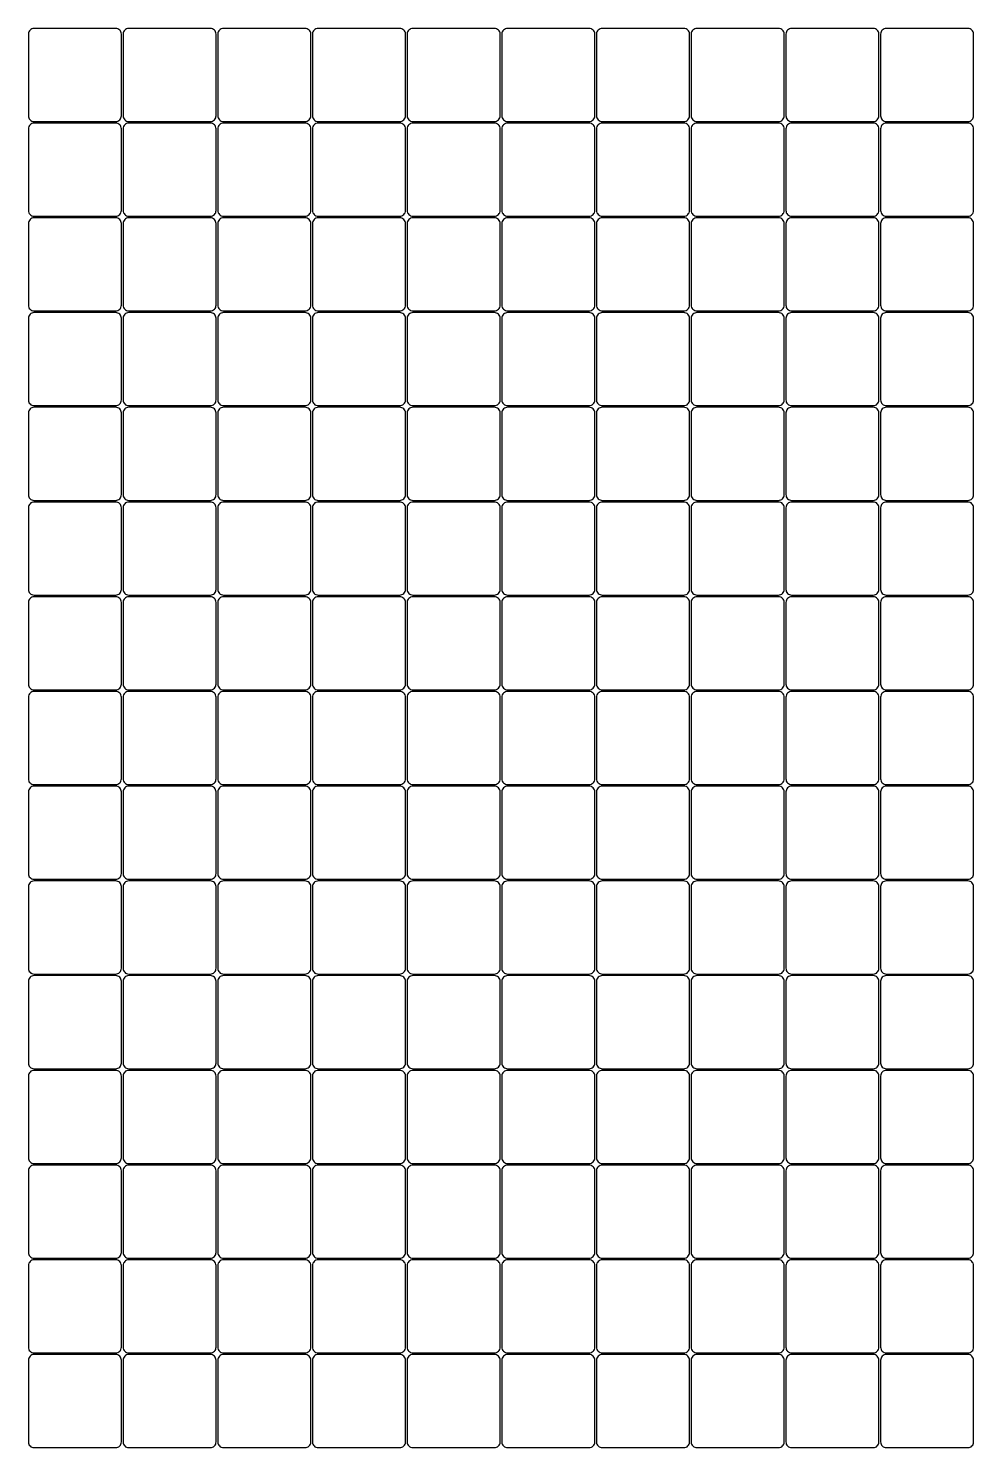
# Model space of a CAD drawing. Header units: inches. Extents: x 0.6 to 23.4, y -35.2 to -0.8.
import ezdxf

# ---------------------------------------------------------------- set-up
doc = ezdxf.new("R2010")
doc.units = ezdxf.units.IN

msp = doc.modelspace()

# ---------------------------------------------------------------- linework, layer by layer
for points in [[(2.682, -3.097, 0.414214), (2.82, -2.959), (2.82, -0.984, 0.414214), (2.682, -0.847), (0.708, -0.847, 0.414214), (0.57, -0.984), (0.57, -2.959, 0.414214), (0.708, -3.097)], [(4.972, -3.097, 0.414214), (5.11, -2.959), (5.11, -0.984, 0.414214), (4.972, -0.847), (2.998, -0.847, 0.414214), (2.86, -0.984), (2.86, -2.959, 0.414214), (2.998, -3.097)], [(7.262, -3.097, 0.414214), (7.4, -2.959), (7.4, -0.984, 0.414214), (7.262, -0.847), (5.288, -0.847, 0.414214), (5.15, -0.984), (5.15, -2.959, 0.414214), (5.288, -3.097)], [(9.552, -3.097, 0.414214), (9.69, -2.959), (9.69, -0.984, 0.414214), (9.552, -0.847), (7.578, -0.847, 0.414214), (7.44, -0.984), (7.44, -2.959, 0.414214), (7.578, -3.097)], [(11.842, -3.097, 0.414214), (11.98, -2.959), (11.98, -0.984, 0.414214), (11.842, -0.847), (9.868, -0.847, 0.414214), (9.73, -0.984), (9.73, -2.959, 0.414214), (9.868, -3.097)], [(14.132, -3.097, 0.414214), (14.27, -2.959), (14.27, -0.984, 0.414214), (14.132, -0.847), (12.158, -0.847, 0.414214), (12.02, -0.984), (12.02, -2.959, 0.414214), (12.158, -3.097)], [(16.422, -3.097, 0.414214), (16.56, -2.959), (16.56, -0.984, 0.414214), (16.422, -0.847), (14.448, -0.847, 0.414214), (14.31, -0.984), (14.31, -2.959, 0.414214), (14.448, -3.097)], [(18.712, -3.097, 0.414214), (18.85, -2.959), (18.85, -0.984, 0.414214), (18.712, -0.847), (16.738, -0.847, 0.414214), (16.6, -0.984), (16.6, -2.959, 0.414214), (16.738, -3.097)], [(21.002, -3.097, 0.414214), (21.14, -2.959), (21.14, -0.984, 0.414214), (21.002, -0.847), (19.028, -0.847, 0.414214), (18.89, -0.984), (18.89, -2.959, 0.414214), (19.028, -3.097)], [(23.292, -3.097, 0.414214), (23.43, -2.959), (23.43, -0.984, 0.414214), (23.292, -0.847), (21.318, -0.847, 0.414214), (21.18, -0.984), (21.18, -2.959, 0.414214), (21.318, -3.097)], [(2.682, -5.387, 0.414214), (2.82, -5.249), (2.82, -3.274, 0.414214), (2.682, -3.137), (0.708, -3.137, 0.414214), (0.57, -3.274), (0.57, -5.249, 0.414214), (0.708, -5.387)], [(4.972, -5.387, 0.414214), (5.11, -5.249), (5.11, -3.274, 0.414214), (4.972, -3.137), (2.998, -3.137, 0.414214), (2.86, -3.274), (2.86, -5.249, 0.414214), (2.998, -5.387)], [(7.262, -5.387, 0.414214), (7.4, -5.249), (7.4, -3.274, 0.414214), (7.262, -3.137), (5.288, -3.137, 0.414214), (5.15, -3.274), (5.15, -5.249, 0.414214), (5.288, -5.387)], [(9.552, -5.387, 0.414214), (9.69, -5.249), (9.69, -3.274, 0.414214), (9.552, -3.137), (7.578, -3.137, 0.414214), (7.44, -3.274), (7.44, -5.249, 0.414214), (7.578, -5.387)], [(11.842, -5.387, 0.414214), (11.98, -5.249), (11.98, -3.274, 0.414214), (11.842, -3.137), (9.868, -3.137, 0.414214), (9.73, -3.274), (9.73, -5.249, 0.414214), (9.868, -5.387)], [(14.132, -5.387, 0.414214), (14.27, -5.249), (14.27, -3.274, 0.414214), (14.132, -3.137), (12.158, -3.137, 0.414214), (12.02, -3.274), (12.02, -5.249, 0.414214), (12.158, -5.387)], [(16.422, -5.387, 0.414214), (16.56, -5.249), (16.56, -3.274, 0.414214), (16.422, -3.137), (14.448, -3.137, 0.414214), (14.31, -3.274), (14.31, -5.249, 0.414214), (14.448, -5.387)], [(18.712, -5.387, 0.414214), (18.85, -5.249), (18.85, -3.274, 0.414214), (18.712, -3.137), (16.738, -3.137, 0.414214), (16.6, -3.274), (16.6, -5.249, 0.414214), (16.738, -5.387)], [(21.002, -5.387, 0.414214), (21.14, -5.249), (21.14, -3.274, 0.414214), (21.002, -3.137), (19.028, -3.137, 0.414214), (18.89, -3.274), (18.89, -5.249, 0.414214), (19.028, -5.387)], [(23.292, -5.387, 0.414214), (23.43, -5.249), (23.43, -3.274, 0.414214), (23.292, -3.137), (21.318, -3.137, 0.414214), (21.18, -3.274), (21.18, -5.249, 0.414214), (21.318, -5.387)], [(2.682, -7.677, 0.414214), (2.82, -7.539), (2.82, -5.564, 0.414214), (2.682, -5.427), (0.708, -5.427, 0.414214), (0.57, -5.564), (0.57, -7.539, 0.414214), (0.708, -7.677)], [(4.972, -7.677, 0.414214), (5.11, -7.539), (5.11, -5.564, 0.414214), (4.972, -5.427), (2.998, -5.427, 0.414214), (2.86, -5.564), (2.86, -7.539, 0.414214), (2.998, -7.677)], [(7.262, -7.677, 0.414214), (7.4, -7.539), (7.4, -5.564, 0.414214), (7.262, -5.427), (5.288, -5.427, 0.414214), (5.15, -5.564), (5.15, -7.539, 0.414214), (5.288, -7.677)], [(9.552, -7.677, 0.414214), (9.69, -7.539), (9.69, -5.564, 0.414214), (9.552, -5.427), (7.578, -5.427, 0.414214), (7.44, -5.564), (7.44, -7.539, 0.414214), (7.578, -7.677)], [(11.842, -7.677, 0.414214), (11.98, -7.539), (11.98, -5.564, 0.414214), (11.842, -5.427), (9.868, -5.427, 0.414214), (9.73, -5.564), (9.73, -7.539, 0.414214), (9.868, -7.677)], [(14.132, -7.677, 0.414214), (14.27, -7.539), (14.27, -5.564, 0.414214), (14.132, -5.427), (12.158, -5.427, 0.414214), (12.02, -5.564), (12.02, -7.539, 0.414214), (12.158, -7.677)], [(16.422, -7.677, 0.414214), (16.56, -7.539), (16.56, -5.564, 0.414214), (16.422, -5.427), (14.448, -5.427, 0.414214), (14.31, -5.564), (14.31, -7.539, 0.414214), (14.448, -7.677)], [(18.712, -7.677, 0.414214), (18.85, -7.539), (18.85, -5.564, 0.414214), (18.712, -5.427), (16.738, -5.427, 0.414214), (16.6, -5.564), (16.6, -7.539, 0.414214), (16.738, -7.677)], [(21.002, -7.677, 0.414214), (21.14, -7.539), (21.14, -5.564, 0.414214), (21.002, -5.427), (19.028, -5.427, 0.414214), (18.89, -5.564), (18.89, -7.539, 0.414214), (19.028, -7.677)], [(23.292, -7.677, 0.414214), (23.43, -7.539), (23.43, -5.564, 0.414214), (23.292, -5.427), (21.318, -5.427, 0.414214), (21.18, -5.564), (21.18, -7.539, 0.414214), (21.318, -7.677)], [(2.682, -9.967, 0.414214), (2.82, -9.829), (2.82, -7.854, 0.414214), (2.682, -7.717), (0.708, -7.717, 0.414214), (0.57, -7.854), (0.57, -9.829, 0.414214), (0.708, -9.967)], [(4.972, -9.967, 0.414214), (5.11, -9.829), (5.11, -7.854, 0.414214), (4.972, -7.717), (2.998, -7.717, 0.414214), (2.86, -7.854), (2.86, -9.829, 0.414214), (2.998, -9.967)], [(7.262, -9.967, 0.414214), (7.4, -9.829), (7.4, -7.854, 0.414214), (7.262, -7.717), (5.288, -7.717, 0.414214), (5.15, -7.854), (5.15, -9.829, 0.414214), (5.288, -9.967)], [(9.552, -9.967, 0.414214), (9.69, -9.829), (9.69, -7.854, 0.414214), (9.552, -7.717), (7.578, -7.717, 0.414214), (7.44, -7.854), (7.44, -9.829, 0.414214), (7.578, -9.967)], [(11.842, -9.967, 0.414214), (11.98, -9.829), (11.98, -7.854, 0.414214), (11.842, -7.717), (9.868, -7.717, 0.414214), (9.73, -7.854), (9.73, -9.829, 0.414214), (9.868, -9.967)], [(14.132, -9.967, 0.414214), (14.27, -9.829), (14.27, -7.854, 0.414214), (14.132, -7.717), (12.158, -7.717, 0.414214), (12.02, -7.854), (12.02, -9.829, 0.414214), (12.158, -9.967)], [(16.422, -9.967, 0.414214), (16.56, -9.829), (16.56, -7.854, 0.414214), (16.422, -7.717), (14.448, -7.717, 0.414214), (14.31, -7.854), (14.31, -9.829, 0.414214), (14.448, -9.967)], [(18.712, -9.967, 0.414214), (18.85, -9.829), (18.85, -7.854, 0.414214), (18.712, -7.717), (16.738, -7.717, 0.414214), (16.6, -7.854), (16.6, -9.829, 0.414214), (16.738, -9.967)], [(21.002, -9.967, 0.414214), (21.14, -9.829), (21.14, -7.854, 0.414214), (21.002, -7.717), (19.028, -7.717, 0.414214), (18.89, -7.854), (18.89, -9.829, 0.414214), (19.028, -9.967)], [(23.292, -9.967, 0.414214), (23.43, -9.829), (23.43, -7.854, 0.414214), (23.292, -7.717), (21.318, -7.717, 0.414214), (21.18, -7.854), (21.18, -9.829, 0.414214), (21.318, -9.967)], [(2.682, -12.257, 0.414214), (2.82, -12.119), (2.82, -10.144, 0.414214), (2.682, -10.007), (0.708, -10.007, 0.414214), (0.57, -10.144), (0.57, -12.119, 0.414214), (0.708, -12.257)], [(4.972, -12.257, 0.414214), (5.11, -12.119), (5.11, -10.144, 0.414214), (4.972, -10.007), (2.998, -10.007, 0.414214), (2.86, -10.144), (2.86, -12.119, 0.414214), (2.998, -12.257)], [(7.262, -12.257, 0.414214), (7.4, -12.119), (7.4, -10.144, 0.414214), (7.262, -10.007), (5.288, -10.007, 0.414214), (5.15, -10.144), (5.15, -12.119, 0.414214), (5.288, -12.257)], [(9.552, -12.257, 0.414214), (9.69, -12.119), (9.69, -10.144, 0.414214), (9.552, -10.007), (7.578, -10.007, 0.414214), (7.44, -10.144), (7.44, -12.119, 0.414214), (7.578, -12.257)], [(11.842, -12.257, 0.414214), (11.98, -12.119), (11.98, -10.144, 0.414214), (11.842, -10.007), (9.868, -10.007, 0.414214), (9.73, -10.144), (9.73, -12.119, 0.414214), (9.868, -12.257)], [(14.132, -12.257, 0.414214), (14.27, -12.119), (14.27, -10.144, 0.414214), (14.132, -10.007), (12.158, -10.007, 0.414214), (12.02, -10.144), (12.02, -12.119, 0.414214), (12.158, -12.257)], [(16.422, -12.257, 0.414214), (16.56, -12.119), (16.56, -10.144, 0.414214), (16.422, -10.007), (14.448, -10.007, 0.414214), (14.31, -10.144), (14.31, -12.119, 0.414214), (14.448, -12.257)], [(18.712, -12.257, 0.414214), (18.85, -12.119), (18.85, -10.144, 0.414214), (18.712, -10.007), (16.738, -10.007, 0.414214), (16.6, -10.144), (16.6, -12.119, 0.414214), (16.738, -12.257)], [(21.002, -12.257, 0.414214), (21.14, -12.119), (21.14, -10.144, 0.414214), (21.002, -10.007), (19.028, -10.007, 0.414214), (18.89, -10.144), (18.89, -12.119, 0.414214), (19.028, -12.257)], [(23.292, -12.257, 0.414214), (23.43, -12.119), (23.43, -10.144, 0.414214), (23.292, -10.007), (21.318, -10.007, 0.414214), (21.18, -10.144), (21.18, -12.119, 0.414214), (21.318, -12.257)], [(2.682, -14.547, 0.414214), (2.82, -14.409), (2.82, -12.434, 0.414214), (2.682, -12.297), (0.708, -12.297, 0.414214), (0.57, -12.434), (0.57, -14.409, 0.414214), (0.708, -14.547)], [(4.972, -14.547, 0.414214), (5.11, -14.409), (5.11, -12.434, 0.414214), (4.972, -12.297), (2.998, -12.297, 0.414214), (2.86, -12.434), (2.86, -14.409, 0.414214), (2.998, -14.547)], [(7.262, -14.547, 0.414214), (7.4, -14.409), (7.4, -12.434, 0.414214), (7.262, -12.297), (5.288, -12.297, 0.414214), (5.15, -12.434), (5.15, -14.409, 0.414214), (5.288, -14.547)], [(9.552, -14.547, 0.414214), (9.69, -14.409), (9.69, -12.434, 0.414214), (9.552, -12.297), (7.578, -12.297, 0.414214), (7.44, -12.434), (7.44, -14.409, 0.414214), (7.578, -14.547)], [(11.842, -14.547, 0.414214), (11.98, -14.409), (11.98, -12.434, 0.414214), (11.842, -12.297), (9.868, -12.297, 0.414214), (9.73, -12.434), (9.73, -14.409, 0.414214), (9.868, -14.547)], [(14.132, -14.547, 0.414214), (14.27, -14.409), (14.27, -12.434, 0.414214), (14.132, -12.297), (12.158, -12.297, 0.414214), (12.02, -12.434), (12.02, -14.409, 0.414214), (12.158, -14.547)], [(16.422, -14.547, 0.414214), (16.56, -14.409), (16.56, -12.434, 0.414214), (16.422, -12.297), (14.448, -12.297, 0.414214), (14.31, -12.434), (14.31, -14.409, 0.414214), (14.448, -14.547)], [(18.712, -14.547, 0.414214), (18.85, -14.409), (18.85, -12.434, 0.414214), (18.712, -12.297), (16.738, -12.297, 0.414214), (16.6, -12.434), (16.6, -14.409, 0.414214), (16.738, -14.547)], [(21.002, -14.547, 0.414214), (21.14, -14.409), (21.14, -12.434, 0.414214), (21.002, -12.297), (19.028, -12.297, 0.414214), (18.89, -12.434), (18.89, -14.409, 0.414214), (19.028, -14.547)], [(23.292, -14.547, 0.414214), (23.43, -14.409), (23.43, -12.434, 0.414214), (23.292, -12.297), (21.318, -12.297, 0.414214), (21.18, -12.434), (21.18, -14.409, 0.414214), (21.318, -14.547)], [(2.682, -16.837, 0.414214), (2.82, -16.699), (2.82, -14.724, 0.414214), (2.682, -14.587), (0.708, -14.587, 0.414214), (0.57, -14.724), (0.57, -16.699, 0.414214), (0.708, -16.837)], [(4.972, -16.837, 0.414214), (5.11, -16.699), (5.11, -14.724, 0.414214), (4.972, -14.587), (2.998, -14.587, 0.414214), (2.86, -14.724), (2.86, -16.699, 0.414214), (2.998, -16.837)], [(7.262, -16.837, 0.414214), (7.4, -16.699), (7.4, -14.724, 0.414214), (7.262, -14.587), (5.288, -14.587, 0.414214), (5.15, -14.724), (5.15, -16.699, 0.414214), (5.288, -16.837)], [(9.552, -16.837, 0.414214), (9.69, -16.699), (9.69, -14.724, 0.414214), (9.552, -14.587), (7.578, -14.587, 0.414214), (7.44, -14.724), (7.44, -16.699, 0.414214), (7.578, -16.837)], [(11.842, -16.837, 0.414214), (11.98, -16.699), (11.98, -14.724, 0.414214), (11.842, -14.587), (9.868, -14.587, 0.414214), (9.73, -14.724), (9.73, -16.699, 0.414214), (9.868, -16.837)], [(14.132, -16.837, 0.414214), (14.27, -16.699), (14.27, -14.724, 0.414214), (14.132, -14.587), (12.158, -14.587, 0.414214), (12.02, -14.724), (12.02, -16.699, 0.414214), (12.158, -16.837)], [(16.422, -16.837, 0.414214), (16.56, -16.699), (16.56, -14.724, 0.414214), (16.422, -14.587), (14.448, -14.587, 0.414214), (14.31, -14.724), (14.31, -16.699, 0.414214), (14.448, -16.837)], [(18.712, -16.837, 0.414214), (18.85, -16.699), (18.85, -14.724, 0.414214), (18.712, -14.587), (16.738, -14.587, 0.414214), (16.6, -14.724), (16.6, -16.699, 0.414214), (16.738, -16.837)], [(21.002, -16.837, 0.414214), (21.14, -16.699), (21.14, -14.724, 0.414214), (21.002, -14.587), (19.028, -14.587, 0.414214), (18.89, -14.724), (18.89, -16.699, 0.414214), (19.028, -16.837)], [(23.292, -16.837, 0.414214), (23.43, -16.699), (23.43, -14.724, 0.414214), (23.292, -14.587), (21.318, -14.587, 0.414214), (21.18, -14.724), (21.18, -16.699, 0.414214), (21.318, -16.837)], [(2.682, -19.127, 0.414214), (2.82, -18.989), (2.82, -17.014, 0.414214), (2.682, -16.877), (0.708, -16.877, 0.414214), (0.57, -17.014), (0.57, -18.989, 0.414214), (0.708, -19.127)], [(4.972, -19.127, 0.414214), (5.11, -18.989), (5.11, -17.014, 0.414214), (4.972, -16.877), (2.998, -16.877, 0.414214), (2.86, -17.014), (2.86, -18.989, 0.414214), (2.998, -19.127)], [(7.262, -19.127, 0.414214), (7.4, -18.989), (7.4, -17.014, 0.414214), (7.262, -16.877), (5.288, -16.877, 0.414214), (5.15, -17.014), (5.15, -18.989, 0.414214), (5.288, -19.127)], [(9.552, -19.127, 0.414214), (9.69, -18.989), (9.69, -17.014, 0.414214), (9.552, -16.877), (7.578, -16.877, 0.414214), (7.44, -17.014), (7.44, -18.989, 0.414214), (7.578, -19.127)], [(11.842, -19.127, 0.414214), (11.98, -18.989), (11.98, -17.014, 0.414214), (11.842, -16.877), (9.868, -16.877, 0.414214), (9.73, -17.014), (9.73, -18.989, 0.414214), (9.868, -19.127)], [(14.132, -19.127, 0.414214), (14.27, -18.989), (14.27, -17.014, 0.414214), (14.132, -16.877), (12.158, -16.877, 0.414214), (12.02, -17.014), (12.02, -18.989, 0.414214), (12.158, -19.127)], [(16.422, -19.127, 0.414214), (16.56, -18.989), (16.56, -17.014, 0.414214), (16.422, -16.877), (14.448, -16.877, 0.414214), (14.31, -17.014), (14.31, -18.989, 0.414214), (14.448, -19.127)], [(18.712, -19.127, 0.414214), (18.85, -18.989), (18.85, -17.014, 0.414214), (18.712, -16.877), (16.738, -16.877, 0.414214), (16.6, -17.014), (16.6, -18.989, 0.414214), (16.738, -19.127)], [(21.002, -19.127, 0.414214), (21.14, -18.989), (21.14, -17.014, 0.414214), (21.002, -16.877), (19.028, -16.877, 0.414214), (18.89, -17.014), (18.89, -18.989, 0.414214), (19.028, -19.127)], [(23.292, -19.127, 0.414214), (23.43, -18.989), (23.43, -17.014, 0.414214), (23.292, -16.877), (21.318, -16.877, 0.414214), (21.18, -17.014), (21.18, -18.989, 0.414214), (21.318, -19.127)], [(2.682, -21.417, 0.414214), (2.82, -21.279), (2.82, -19.304, 0.414214), (2.682, -19.167), (0.708, -19.167, 0.414214), (0.57, -19.304), (0.57, -21.279, 0.414214), (0.708, -21.417)], [(4.972, -21.417, 0.414214), (5.11, -21.279), (5.11, -19.304, 0.414214), (4.972, -19.167), (2.998, -19.167, 0.414214), (2.86, -19.304), (2.86, -21.279, 0.414214), (2.998, -21.417)], [(7.262, -21.417, 0.414214), (7.4, -21.279), (7.4, -19.304, 0.414214), (7.262, -19.167), (5.288, -19.167, 0.414214), (5.15, -19.304), (5.15, -21.279, 0.414214), (5.288, -21.417)], [(9.552, -21.417, 0.414214), (9.69, -21.279), (9.69, -19.304, 0.414214), (9.552, -19.167), (7.578, -19.167, 0.414214), (7.44, -19.304), (7.44, -21.279, 0.414214), (7.578, -21.417)], [(11.842, -21.417, 0.414214), (11.98, -21.279), (11.98, -19.304, 0.414214), (11.842, -19.167), (9.868, -19.167, 0.414214), (9.73, -19.304), (9.73, -21.279, 0.414214), (9.868, -21.417)], [(14.132, -21.417, 0.414214), (14.27, -21.279), (14.27, -19.304, 0.414214), (14.132, -19.167), (12.158, -19.167, 0.414214), (12.02, -19.304), (12.02, -21.279, 0.414214), (12.158, -21.417)], [(16.422, -21.417, 0.414214), (16.56, -21.279), (16.56, -19.304, 0.414214), (16.422, -19.167), (14.448, -19.167, 0.414214), (14.31, -19.304), (14.31, -21.279, 0.414214), (14.448, -21.417)], [(18.712, -21.417, 0.414214), (18.85, -21.279), (18.85, -19.304, 0.414214), (18.712, -19.167), (16.738, -19.167, 0.414214), (16.6, -19.304), (16.6, -21.279, 0.414214), (16.738, -21.417)], [(21.002, -21.417, 0.414214), (21.14, -21.279), (21.14, -19.304, 0.414214), (21.002, -19.167), (19.028, -19.167, 0.414214), (18.89, -19.304), (18.89, -21.279, 0.414214), (19.028, -21.417)], [(23.292, -21.417, 0.414214), (23.43, -21.279), (23.43, -19.304, 0.414214), (23.292, -19.167), (21.318, -19.167, 0.414214), (21.18, -19.304), (21.18, -21.279, 0.414214), (21.318, -21.417)], [(2.682, -23.707, 0.414214), (2.82, -23.569), (2.82, -21.594, 0.414214), (2.682, -21.457), (0.708, -21.457, 0.414214), (0.57, -21.594), (0.57, -23.569, 0.414214), (0.708, -23.707)], [(4.972, -23.707, 0.414214), (5.11, -23.569), (5.11, -21.594, 0.414214), (4.972, -21.457), (2.998, -21.457, 0.414214), (2.86, -21.594), (2.86, -23.569, 0.414214), (2.998, -23.707)], [(7.262, -23.707, 0.414214), (7.4, -23.569), (7.4, -21.594, 0.414214), (7.262, -21.457), (5.288, -21.457, 0.414214), (5.15, -21.594), (5.15, -23.569, 0.414214), (5.288, -23.707)], [(9.552, -23.707, 0.414214), (9.69, -23.569), (9.69, -21.594, 0.414214), (9.552, -21.457), (7.578, -21.457, 0.414214), (7.44, -21.594), (7.44, -23.569, 0.414214), (7.578, -23.707)], [(11.842, -23.707, 0.414214), (11.98, -23.569), (11.98, -21.594, 0.414214), (11.842, -21.457), (9.868, -21.457, 0.414214), (9.73, -21.594), (9.73, -23.569, 0.414214), (9.868, -23.707)], [(14.132, -23.707, 0.414214), (14.27, -23.569), (14.27, -21.594, 0.414214), (14.132, -21.457), (12.158, -21.457, 0.414214), (12.02, -21.594), (12.02, -23.569, 0.414214), (12.158, -23.707)], [(16.422, -23.707, 0.414214), (16.56, -23.569), (16.56, -21.594, 0.414214), (16.422, -21.457), (14.448, -21.457, 0.414214), (14.31, -21.594), (14.31, -23.569, 0.414214), (14.448, -23.707)], [(18.712, -23.707, 0.414214), (18.85, -23.569), (18.85, -21.594, 0.414214), (18.712, -21.457), (16.738, -21.457, 0.414214), (16.6, -21.594), (16.6, -23.569, 0.414214), (16.738, -23.707)], [(21.002, -23.707, 0.414214), (21.14, -23.569), (21.14, -21.594, 0.414214), (21.002, -21.457), (19.028, -21.457, 0.414214), (18.89, -21.594), (18.89, -23.569, 0.414214), (19.028, -23.707)], [(23.292, -23.707, 0.414214), (23.43, -23.569), (23.43, -21.594, 0.414214), (23.292, -21.457), (21.318, -21.457, 0.414214), (21.18, -21.594), (21.18, -23.569, 0.414214), (21.318, -23.707)], [(2.682, -25.997, 0.414214), (2.82, -25.859), (2.82, -23.884, 0.414214), (2.682, -23.747), (0.708, -23.747, 0.414214), (0.57, -23.884), (0.57, -25.859, 0.414214), (0.708, -25.997)], [(4.972, -25.997, 0.414214), (5.11, -25.859), (5.11, -23.884, 0.414214), (4.972, -23.747), (2.998, -23.747, 0.414214), (2.86, -23.884), (2.86, -25.859, 0.414214), (2.998, -25.997)], [(7.262, -25.997, 0.414214), (7.4, -25.859), (7.4, -23.884, 0.414214), (7.262, -23.747), (5.288, -23.747, 0.414214), (5.15, -23.884), (5.15, -25.859, 0.414214), (5.288, -25.997)], [(9.552, -25.997, 0.414214), (9.69, -25.859), (9.69, -23.884, 0.414214), (9.552, -23.747), (7.578, -23.747, 0.414214), (7.44, -23.884), (7.44, -25.859, 0.414214), (7.578, -25.997)], [(11.842, -25.997, 0.414214), (11.98, -25.859), (11.98, -23.884, 0.414214), (11.842, -23.747), (9.868, -23.747, 0.414214), (9.73, -23.884), (9.73, -25.859, 0.414214), (9.868, -25.997)], [(14.132, -25.997, 0.414214), (14.27, -25.859), (14.27, -23.884, 0.414214), (14.132, -23.747), (12.158, -23.747, 0.414214), (12.02, -23.884), (12.02, -25.859, 0.414214), (12.158, -25.997)], [(16.422, -25.997, 0.414214), (16.56, -25.859), (16.56, -23.884, 0.414214), (16.422, -23.747), (14.448, -23.747, 0.414214), (14.31, -23.884), (14.31, -25.859, 0.414214), (14.448, -25.997)], [(18.712, -25.997, 0.414214), (18.85, -25.859), (18.85, -23.884, 0.414214), (18.712, -23.747), (16.738, -23.747, 0.414214), (16.6, -23.884), (16.6, -25.859, 0.414214), (16.738, -25.997)], [(21.002, -25.997, 0.414214), (21.14, -25.859), (21.14, -23.884, 0.414214), (21.002, -23.747), (19.028, -23.747, 0.414214), (18.89, -23.884), (18.89, -25.859, 0.414214), (19.028, -25.997)], [(23.292, -25.997, 0.414214), (23.43, -25.859), (23.43, -23.884, 0.414214), (23.292, -23.747), (21.318, -23.747, 0.414214), (21.18, -23.884), (21.18, -25.859, 0.414214), (21.318, -25.997)], [(2.682, -28.287, 0.414214), (2.82, -28.149), (2.82, -26.174, 0.414214), (2.682, -26.037), (0.708, -26.037, 0.414214), (0.57, -26.174), (0.57, -28.149, 0.414214), (0.708, -28.287)], [(4.972, -28.287, 0.414214), (5.11, -28.149), (5.11, -26.174, 0.414214), (4.972, -26.037), (2.998, -26.037, 0.414214), (2.86, -26.174), (2.86, -28.149, 0.414214), (2.998, -28.287)], [(7.262, -28.287, 0.414214), (7.4, -28.149), (7.4, -26.174, 0.414214), (7.262, -26.037), (5.288, -26.037, 0.414214), (5.15, -26.174), (5.15, -28.149, 0.414214), (5.288, -28.287)], [(9.552, -28.287, 0.414214), (9.69, -28.149), (9.69, -26.174, 0.414214), (9.552, -26.037), (7.578, -26.037, 0.414214), (7.44, -26.174), (7.44, -28.149, 0.414214), (7.578, -28.287)], [(11.842, -28.287, 0.414214), (11.98, -28.149), (11.98, -26.174, 0.414214), (11.842, -26.037), (9.868, -26.037, 0.414214), (9.73, -26.174), (9.73, -28.149, 0.414214), (9.868, -28.287)], [(14.132, -28.287, 0.414214), (14.27, -28.149), (14.27, -26.174, 0.414214), (14.132, -26.037), (12.158, -26.037, 0.414214), (12.02, -26.174), (12.02, -28.149, 0.414214), (12.158, -28.287)], [(16.422, -28.287, 0.414214), (16.56, -28.149), (16.56, -26.174, 0.414214), (16.422, -26.037), (14.448, -26.037, 0.414214), (14.31, -26.174), (14.31, -28.149, 0.414214), (14.448, -28.287)], [(18.712, -28.287, 0.414214), (18.85, -28.149), (18.85, -26.174, 0.414214), (18.712, -26.037), (16.738, -26.037, 0.414214), (16.6, -26.174), (16.6, -28.149, 0.414214), (16.738, -28.287)], [(21.002, -28.287, 0.414214), (21.14, -28.149), (21.14, -26.174, 0.414214), (21.002, -26.037), (19.028, -26.037, 0.414214), (18.89, -26.174), (18.89, -28.149, 0.414214), (19.028, -28.287)], [(23.292, -28.287, 0.414214), (23.43, -28.149), (23.43, -26.174, 0.414214), (23.292, -26.037), (21.318, -26.037, 0.414214), (21.18, -26.174), (21.18, -28.149, 0.414214), (21.318, -28.287)], [(2.682, -30.577, 0.414214), (2.82, -30.439), (2.82, -28.464, 0.414214), (2.682, -28.327), (0.708, -28.327, 0.414214), (0.57, -28.464), (0.57, -30.439, 0.414214), (0.708, -30.577)], [(4.972, -30.577, 0.414214), (5.11, -30.439), (5.11, -28.464, 0.414214), (4.972, -28.327), (2.998, -28.327, 0.414214), (2.86, -28.464), (2.86, -30.439, 0.414214), (2.998, -30.577)], [(7.262, -30.577, 0.414214), (7.4, -30.439), (7.4, -28.464, 0.414214), (7.262, -28.327), (5.288, -28.327, 0.414214), (5.15, -28.464), (5.15, -30.439, 0.414214), (5.288, -30.577)], [(9.552, -30.577, 0.414214), (9.69, -30.439), (9.69, -28.464, 0.414214), (9.552, -28.327), (7.578, -28.327, 0.414214), (7.44, -28.464), (7.44, -30.439, 0.414214), (7.578, -30.577)], [(11.842, -30.577, 0.414214), (11.98, -30.439), (11.98, -28.464, 0.414214), (11.842, -28.327), (9.868, -28.327, 0.414214), (9.73, -28.464), (9.73, -30.439, 0.414214), (9.868, -30.577)], [(14.132, -30.577, 0.414214), (14.27, -30.439), (14.27, -28.464, 0.414214), (14.132, -28.327), (12.158, -28.327, 0.414214), (12.02, -28.464), (12.02, -30.439, 0.414214), (12.158, -30.577)], [(16.422, -30.577, 0.414214), (16.56, -30.439), (16.56, -28.464, 0.414214), (16.422, -28.327), (14.448, -28.327, 0.414214), (14.31, -28.464), (14.31, -30.439, 0.414214), (14.448, -30.577)], [(18.712, -30.577, 0.414214), (18.85, -30.439), (18.85, -28.464, 0.414214), (18.712, -28.327), (16.738, -28.327, 0.414214), (16.6, -28.464), (16.6, -30.439, 0.414214), (16.738, -30.577)], [(21.002, -30.577, 0.414214), (21.14, -30.439), (21.14, -28.464, 0.414214), (21.002, -28.327), (19.028, -28.327, 0.414214), (18.89, -28.464), (18.89, -30.439, 0.414214), (19.028, -30.577)], [(23.292, -30.577, 0.414214), (23.43, -30.439), (23.43, -28.464, 0.414214), (23.292, -28.327), (21.318, -28.327, 0.414214), (21.18, -28.464), (21.18, -30.439, 0.414214), (21.318, -30.577)], [(2.682, -32.867, 0.414214), (2.82, -32.729), (2.82, -30.754, 0.414214), (2.682, -30.617), (0.708, -30.617, 0.414214), (0.57, -30.754), (0.57, -32.729, 0.414214), (0.708, -32.867)], [(4.972, -32.867, 0.414214), (5.11, -32.729), (5.11, -30.754, 0.414214), (4.972, -30.617), (2.998, -30.617, 0.414214), (2.86, -30.754), (2.86, -32.729, 0.414214), (2.998, -32.867)], [(7.262, -32.867, 0.414214), (7.4, -32.729), (7.4, -30.754, 0.414214), (7.262, -30.617), (5.288, -30.617, 0.414214), (5.15, -30.754), (5.15, -32.729, 0.414214), (5.288, -32.867)], [(9.552, -32.867, 0.414214), (9.69, -32.729), (9.69, -30.754, 0.414214), (9.552, -30.617), (7.578, -30.617, 0.414214), (7.44, -30.754), (7.44, -32.729, 0.414214), (7.578, -32.867)], [(11.842, -32.867, 0.414214), (11.98, -32.729), (11.98, -30.754, 0.414214), (11.842, -30.617), (9.868, -30.617, 0.414214), (9.73, -30.754), (9.73, -32.729, 0.414214), (9.868, -32.867)], [(14.132, -32.867, 0.414214), (14.27, -32.729), (14.27, -30.754, 0.414214), (14.132, -30.617), (12.158, -30.617, 0.414214), (12.02, -30.754), (12.02, -32.729, 0.414214), (12.158, -32.867)], [(16.422, -32.867, 0.414214), (16.56, -32.729), (16.56, -30.754, 0.414214), (16.422, -30.617), (14.448, -30.617, 0.414214), (14.31, -30.754), (14.31, -32.729, 0.414214), (14.448, -32.867)], [(18.712, -32.867, 0.414214), (18.85, -32.729), (18.85, -30.754, 0.414214), (18.712, -30.617), (16.738, -30.617, 0.414214), (16.6, -30.754), (16.6, -32.729, 0.414214), (16.738, -32.867)], [(21.002, -32.867, 0.414214), (21.14, -32.729), (21.14, -30.754, 0.414214), (21.002, -30.617), (19.028, -30.617, 0.414214), (18.89, -30.754), (18.89, -32.729, 0.414214), (19.028, -32.867)], [(23.292, -32.867, 0.414214), (23.43, -32.729), (23.43, -30.754, 0.414214), (23.292, -30.617), (21.318, -30.617, 0.414214), (21.18, -30.754), (21.18, -32.729, 0.414214), (21.318, -32.867)], [(2.682, -35.157, 0.414214), (2.82, -35.019), (2.82, -33.044, 0.414214), (2.682, -32.907), (0.708, -32.907, 0.414214), (0.57, -33.044), (0.57, -35.019, 0.414214), (0.708, -35.157)], [(4.972, -35.157, 0.414214), (5.11, -35.019), (5.11, -33.044, 0.414214), (4.972, -32.907), (2.998, -32.907, 0.414214), (2.86, -33.044), (2.86, -35.019, 0.414214), (2.998, -35.157)], [(7.262, -35.157, 0.414214), (7.4, -35.019), (7.4, -33.044, 0.414214), (7.262, -32.907), (5.288, -32.907, 0.414214), (5.15, -33.044), (5.15, -35.019, 0.414214), (5.288, -35.157)], [(9.552, -35.157, 0.414214), (9.69, -35.019), (9.69, -33.044, 0.414214), (9.552, -32.907), (7.578, -32.907, 0.414214), (7.44, -33.044), (7.44, -35.019, 0.414214), (7.578, -35.157)], [(11.842, -35.157, 0.414214), (11.98, -35.019), (11.98, -33.044, 0.414214), (11.842, -32.907), (9.868, -32.907, 0.414214), (9.73, -33.044), (9.73, -35.019, 0.414214), (9.868, -35.157)], [(14.132, -35.157, 0.414214), (14.27, -35.019), (14.27, -33.044, 0.414214), (14.132, -32.907), (12.158, -32.907, 0.414214), (12.02, -33.044), (12.02, -35.019, 0.414214), (12.158, -35.157)], [(16.422, -35.157, 0.414214), (16.56, -35.019), (16.56, -33.044, 0.414214), (16.422, -32.907), (14.448, -32.907, 0.414214), (14.31, -33.044), (14.31, -35.019, 0.414214), (14.448, -35.157)], [(18.712, -35.157, 0.414214), (18.85, -35.019), (18.85, -33.044, 0.414214), (18.712, -32.907), (16.738, -32.907, 0.414214), (16.6, -33.044), (16.6, -35.019, 0.414214), (16.738, -35.157)], [(21.002, -35.157, 0.414214), (21.14, -35.019), (21.14, -33.044, 0.414214), (21.002, -32.907), (19.028, -32.907, 0.414214), (18.89, -33.044), (18.89, -35.019, 0.414214), (19.028, -35.157)], [(23.292, -35.157, 0.414214), (23.43, -35.019), (23.43, -33.044, 0.414214), (23.292, -32.907), (21.318, -32.907, 0.414214), (21.18, -33.044), (21.18, -35.019, 0.414214), (21.318, -35.157)]]:
    msp.add_lwpolyline(points, format="xyb", close=True)

doc.saveas('drawing.dxf')
